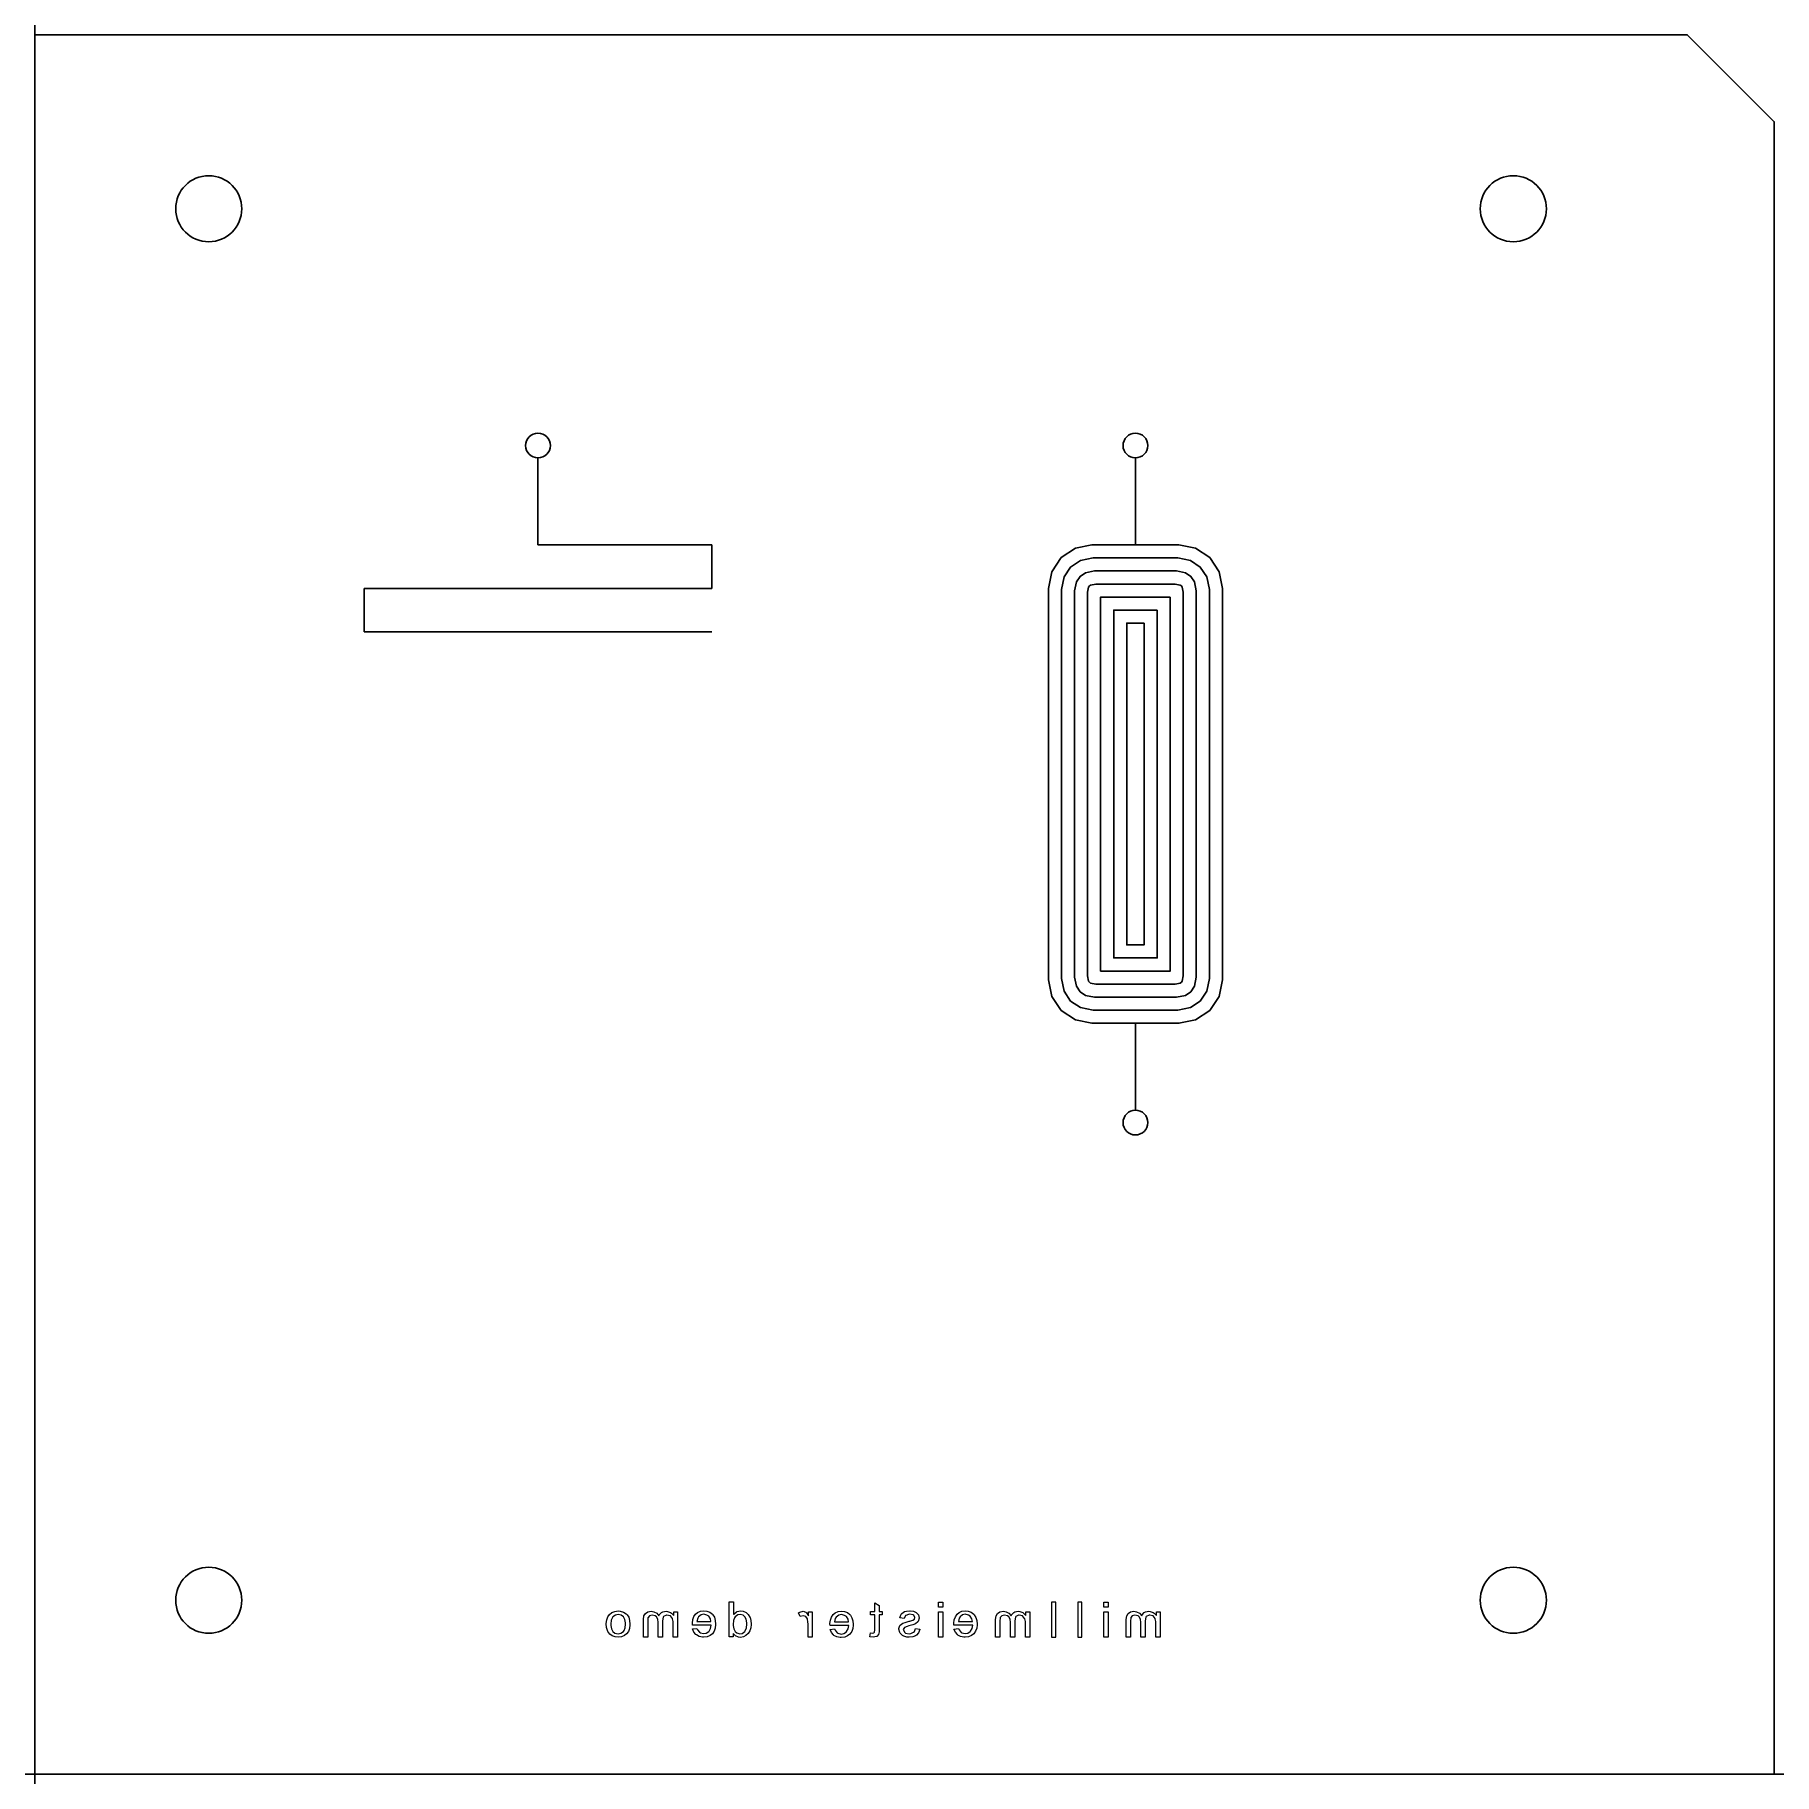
# Model space of a CAD drawing. Header units: millimetres. Extents: x 0 to 40, y 0 to 40.
import ezdxf

# ---------------------------------------------------------------- set-up
doc = ezdxf.new("R2010")
doc.units = ezdxf.units.MM
for name, color, linetype in [('Dice 0.51mm EM Z Thru', 1, 'Continuous'), ('SideB 0.2mm EM Z 0.2mm', 4, 'Continuous'), ('SideB 0.51mm EM Z 1.0mm', 5, 'Continuous'), ('SideB 0.57mm Drill Z Thru', 6, 'Continuous'), ('SideB 1.52mm Drill Z Thru', 6, 'Continuous'), ('xline', 3, 'Continuous')]:
    doc.layers.add(name, color=color, linetype=linetype)

msp = doc.modelspace()

# ---------------------------------------------------------------- linework, layer by layer
at = {"layer": 'Dice 0.51mm EM Z Thru'}
msp.add_lwpolyline([(0, 0), (0, 40), (38, 40), (40, 38), (40, 0)], close=True, dxfattribs=at)
at = {"layer": 'SideB 0.2mm EM Z 0.2mm'}
for p, q in [((11.571, 30.27), (11.571, 28.27)), ((25.311, 30.27), (25.311, 28.27)), ((11.571, 28.27), (15.571, 28.27)), ((15.571, 28.27), (15.571, 27.27)), ((15.571, 27.27), (7.571, 27.27)), ((7.571, 27.27), (7.571, 26.27)), ((7.571, 26.27), (15.571, 26.27)), ((25.311, 15.27), (25.311, 17.27))]:
    msp.add_line(p, q, dxfattribs=at)
at = {"layer": 'SideB 0.2mm EM Z 0.2mm', "lineweight": 0}
for points in [[(13.219, 3.676), (13.268, 3.716), (13.336, 3.745), (13.415, 3.755), (13.462, 3.752), (13.535, 3.73), (13.596, 3.689), (13.62, 3.666), (13.657, 3.609), (13.678, 3.536), (13.686, 3.451), (13.686, 3.433), (13.675, 3.351), (13.65, 3.281), (13.61, 3.227), (13.561, 3.186), (13.494, 3.158), (13.415, 3.148), (13.346, 3.156), (13.275, 3.184), (13.222, 3.222), (13.176, 3.285), (13.168, 3.304), (13.15, 3.374), (13.143, 3.459), (13.143, 3.469), (13.153, 3.551), (13.178, 3.62)], [(13.415, 3.229), (13.476, 3.24), (13.536, 3.285), (13.55, 3.301), (13.576, 3.367), (13.586, 3.451), (13.584, 3.482), (13.569, 3.561), (13.536, 3.619), (13.487, 3.656), (13.415, 3.673), (13.354, 3.661), (13.293, 3.619), (13.282, 3.604), (13.254, 3.54), (13.244, 3.454), (13.245, 3.421), (13.26, 3.342), (13.293, 3.285), (13.342, 3.247)], [(15.227, 3.353), (15.242, 3.318), (15.288, 3.263), (15.305, 3.251), (15.38, 3.233), (15.439, 3.243), (15.5, 3.284), (15.505, 3.289), (15.54, 3.35), (15.555, 3.43), (15.124, 3.43), (15.122, 3.457), (15.122, 3.471), (15.132, 3.554), (15.157, 3.623), (15.196, 3.68), (15.242, 3.718), (15.308, 3.748), (15.385, 3.759), (15.454, 3.751), (15.523, 3.725), (15.581, 3.679), (15.591, 3.667), (15.627, 3.608), (15.648, 3.536), (15.657, 3.45), (15.657, 3.439), (15.647, 3.356), (15.622, 3.287), (15.581, 3.231), (15.528, 3.189), (15.461, 3.162), (15.38, 3.152), (15.354, 3.154), (15.278, 3.169), (15.214, 3.202), (15.204, 3.212), (15.157, 3.267), (15.125, 3.34)], [(15.385, 3.679), (15.323, 3.666), (15.263, 3.621), (15.245, 3.591), (15.226, 3.511), (15.55, 3.511), (15.536, 3.572), (15.499, 3.633), (15.458, 3.661)], [(16.063, 3.235), (16.063, 3.161), (15.971, 3.161), (15.971, 3.962), (16.07, 3.962), (16.07, 3.674), (16.077, 3.684), (16.136, 3.731), (16.154, 3.74), (16.23, 3.754), (16.289, 3.746), (16.358, 3.716), (16.406, 3.675), (16.445, 3.608), (16.448, 3.601), (16.468, 3.531), (16.475, 3.45), (16.475, 3.442), (16.465, 3.363), (16.442, 3.294), (16.407, 3.236), (16.351, 3.187), (16.3, 3.161), (16.225, 3.147), (16.18, 3.152), (16.114, 3.18)], [(16.216, 3.228), (16.266, 3.238), (16.327, 3.284), (16.338, 3.3), (16.364, 3.365), (16.373, 3.45), (16.373, 3.481), (16.359, 3.562), (16.33, 3.619), (16.29, 3.654), (16.22, 3.672), (16.167, 3.662), (16.108, 3.616), (16.093, 3.596), (16.07, 3.531), (16.062, 3.442), (16.062, 3.42), (16.075, 3.34), (16.106, 3.282), (16.146, 3.248)], [(17.671, 3.644), (17.601, 3.623), (17.566, 3.713), (17.596, 3.73), (17.666, 3.746), (17.729, 3.726), (17.745, 3.713), (17.793, 3.644), (17.793, 3.733), (17.88, 3.733), (17.88, 3.152), (17.783, 3.152), (17.783, 3.457), (17.78, 3.496), (17.767, 3.57), (17.729, 3.624)], [(18.391, 3.344), (18.406, 3.309), (18.452, 3.254), (18.469, 3.242), (18.544, 3.224), (18.604, 3.234), (18.664, 3.275), (18.669, 3.28), (18.704, 3.341), (18.719, 3.421), (18.288, 3.421), (18.286, 3.448), (18.286, 3.462), (18.296, 3.545), (18.321, 3.614), (18.36, 3.671), (18.406, 3.709), (18.472, 3.739), (18.549, 3.75), (18.618, 3.742), (18.687, 3.716), (18.745, 3.67), (18.755, 3.658), (18.791, 3.599), (18.812, 3.527), (18.821, 3.441), (18.821, 3.429), (18.811, 3.347), (18.786, 3.278), (18.745, 3.222), (18.692, 3.179), (18.625, 3.153), (18.544, 3.143), (18.518, 3.145), (18.442, 3.16), (18.378, 3.193), (18.368, 3.203), (18.321, 3.258), (18.289, 3.331)], [(18.549, 3.67), (18.487, 3.656), (18.428, 3.612), (18.409, 3.582), (18.39, 3.502), (18.714, 3.502), (18.701, 3.563), (18.663, 3.624), (18.622, 3.652)], [(19.262, 3.243), (19.297, 3.251), (19.313, 3.269), (19.318, 3.323), (19.318, 3.662), (19.219, 3.662), (19.219, 3.74), (19.318, 3.74), (19.318, 3.942), (19.417, 3.883), (19.417, 3.74), (19.487, 3.74), (19.487, 3.662), (19.417, 3.662), (19.417, 3.328), (19.415, 3.276), (19.404, 3.213), (19.362, 3.169), (19.356, 3.166), (19.28, 3.152), (19.206, 3.161), (19.219, 3.248)], [(20.782, 3.953), (20.88, 3.953), (20.88, 3.84), (20.782, 3.84)], [(20.782, 3.733), (20.88, 3.733), (20.88, 3.152), (20.782, 3.152)], [(21.24, 3.352), (21.255, 3.318), (21.301, 3.262), (21.318, 3.25), (21.393, 3.232), (21.453, 3.242), (21.513, 3.283), (21.518, 3.288), (21.553, 3.349), (21.568, 3.429), (21.137, 3.429), (21.135, 3.456), (21.135, 3.471), (21.145, 3.553), (21.17, 3.622), (21.209, 3.679), (21.255, 3.717), (21.321, 3.747), (21.398, 3.758), (21.467, 3.75), (21.536, 3.724), (21.594, 3.678), (21.604, 3.666), (21.64, 3.607), (21.661, 3.535), (21.67, 3.449), (21.67, 3.438), (21.66, 3.355), (21.635, 3.286), (21.594, 3.23), (21.541, 3.188), (21.474, 3.161), (21.393, 3.152), (21.367, 3.153), (21.291, 3.168), (21.227, 3.201), (21.217, 3.211), (21.17, 3.267), (21.138, 3.339)], [(21.398, 3.678), (21.336, 3.665), (21.277, 3.62), (21.259, 3.591), (21.239, 3.51), (21.563, 3.51), (21.55, 3.571), (21.512, 3.632), (21.471, 3.66)], [(24.582, 3.953), (24.68, 3.953), (24.68, 3.84), (24.582, 3.84)], [(24.582, 3.733), (24.68, 3.733), (24.68, 3.152), (24.582, 3.152)]]:
    msp.add_lwpolyline(points, close=True, dxfattribs=at)
for points in [[(14.009, 3.641), (14.042, 3.698), (14.096, 3.733), (14.175, 3.746), (14.237, 3.736), (14.302, 3.702), (14.354, 3.644), (14.362, 3.662), (14.412, 3.718), (14.44, 3.733), (14.517, 3.746), (14.55, 3.743), (14.621, 3.72), (14.64, 3.707), (14.693, 3.651), (14.693, 3.733), (14.78, 3.733), (14.78, 3.152), (14.683, 3.152), (14.683, 3.453), (14.68, 3.508), (14.667, 3.575), (14.663, 3.582), (14.616, 3.639), (14.612, 3.641), (14.538, 3.661), (14.524, 3.659), (14.461, 3.628), (14.45, 3.61), (14.436, 3.529), (14.436, 3.152), (14.338, 3.152), (14.338, 3.49), (14.33, 3.562), (14.298, 3.619), (14.27, 3.642), (14.196, 3.661), (14.137, 3.644), (14.103, 3.603), (14.101, 3.598), (14.094, 3.517), (14.094, 3.152), (13.996, 3.152), (13.996, 3.559), (14.009, 3.641)], [(19.927, 3.684), (19.937, 3.697), (20.003, 3.738), (20.044, 3.749), (20.123, 3.758), (20.131, 3.758), (20.207, 3.746), (20.271, 3.716), (20.319, 3.662), (20.337, 3.59), (20.337, 3.585), (20.314, 3.513), (20.31, 3.506), (20.251, 3.457), (20.25, 3.457), (20.192, 3.435), (20.102, 3.411), (20.064, 3.399), (20.001, 3.376), (19.973, 3.325), (20.005, 3.259), (20.026, 3.246), (20.105, 3.231), (20.144, 3.235), (20.21, 3.263), (20.227, 3.281), (20.256, 3.353), (20.353, 3.337), (20.35, 3.327), (20.324, 3.253), (20.278, 3.198), (20.256, 3.185), (20.19, 3.159), (20.105, 3.151), (20.056, 3.154), (19.983, 3.175), (19.954, 3.19), (19.899, 3.243), (19.889, 3.261), (19.871, 3.335), (19.873, 3.348), (19.894, 3.419), (19.899, 3.424), (19.96, 3.47), (20.016, 3.49), (20.105, 3.516), (20.125, 3.521), (20.192, 3.541), (20.23, 3.567), (20.241, 3.601), (20.212, 3.654), (20.197, 3.664), (20.116, 3.677)], [(20.116, 3.677), (20.095, 3.675), (20.028, 3.651), (20.023, 3.647), (19.99, 3.582), (19.894, 3.595), (19.898, 3.616), (19.927, 3.684)], [(22.109, 3.641), (22.142, 3.698), (22.196, 3.733), (22.275, 3.746), (22.337, 3.736), (22.402, 3.702), (22.454, 3.644), (22.462, 3.662), (22.512, 3.718), (22.54, 3.733), (22.617, 3.746), (22.65, 3.743), (22.721, 3.72), (22.74, 3.707), (22.793, 3.651), (22.793, 3.733), (22.88, 3.733), (22.88, 3.152), (22.783, 3.152), (22.783, 3.453), (22.78, 3.508), (22.767, 3.575), (22.763, 3.582), (22.716, 3.639), (22.712, 3.641), (22.638, 3.661), (22.624, 3.659), (22.561, 3.628), (22.55, 3.61), (22.536, 3.529), (22.536, 3.152), (22.438, 3.152), (22.438, 3.49), (22.43, 3.562), (22.398, 3.619), (22.37, 3.642), (22.296, 3.661), (22.237, 3.644), (22.203, 3.603), (22.201, 3.598), (22.194, 3.517), (22.194, 3.152), (22.096, 3.152), (22.096, 3.559), (22.109, 3.641)], [(23.48, 3.152), (23.48, 3.953), (23.383, 3.953), (23.383, 3.152), (23.48, 3.152)], [(24.08, 3.152), (24.08, 3.953), (23.983, 3.953), (23.983, 3.152), (24.08, 3.152)], [(25.109, 3.641), (25.142, 3.698), (25.196, 3.733), (25.275, 3.746), (25.337, 3.736), (25.402, 3.702), (25.454, 3.644), (25.462, 3.662), (25.512, 3.718), (25.54, 3.733), (25.617, 3.746), (25.65, 3.743), (25.721, 3.72), (25.74, 3.707), (25.793, 3.651), (25.793, 3.733), (25.88, 3.733), (25.88, 3.152), (25.783, 3.152), (25.783, 3.453), (25.78, 3.508), (25.767, 3.575), (25.763, 3.582), (25.716, 3.639), (25.712, 3.641), (25.638, 3.661), (25.624, 3.659), (25.561, 3.628), (25.55, 3.61), (25.536, 3.529), (25.536, 3.152), (25.438, 3.152), (25.438, 3.49), (25.43, 3.562), (25.398, 3.619), (25.37, 3.642), (25.296, 3.661), (25.237, 3.644), (25.203, 3.603), (25.201, 3.598), (25.194, 3.517), (25.194, 3.152), (25.096, 3.152), (25.096, 3.559), (25.109, 3.641)]]:
    msp.add_lwpolyline(points, dxfattribs=at)
at = {"layer": 'SideB 0.51mm EM Z 1.0mm'}
for points in [[(26.311, 28.27), (24.311, 28.27), (24.311, 28.27), (23.929, 28.194), (23.604, 27.977), (23.387, 27.652), (23.311, 27.27), (23.311, 18.27), (23.387, 17.887), (23.604, 17.563), (23.929, 17.346), (24.311, 17.27), (24.311, 17.27), (26.311, 17.27), (26.311, 17.27), (26.694, 17.346), (27.018, 17.563), (27.235, 17.887), (27.311, 18.27), (27.311, 27.27), (27.235, 27.652), (27.018, 27.977), (26.694, 28.194)], [(26.311, 28.27), (26.311, 28.27)], [(26.282, 27.97), (24.341, 27.97), (24.046, 27.911), (23.82, 27.761), (23.67, 27.535), (23.611, 27.24), (23.611, 18.299), (23.67, 18.004), (23.82, 17.779), (24.046, 17.628), (24.341, 17.57), (26.282, 17.57), (26.577, 17.628), (26.802, 17.779), (26.952, 18.004), (27.011, 18.299), (27.011, 27.24), (26.952, 27.535), (26.802, 27.761), (26.577, 27.911)], [(26.252, 27.67), (24.37, 27.67), (24.163, 27.628), (24.037, 27.544), (23.953, 27.418), (23.911, 27.211), (23.911, 18.329), (23.953, 18.121), (24.037, 17.995), (24.163, 17.911), (24.37, 17.87), (26.252, 17.87), (26.46, 17.911), (26.586, 17.995), (26.67, 18.121), (26.711, 18.329), (26.711, 27.211), (26.67, 27.418), (26.586, 27.544), (26.46, 27.628)], [(26.223, 27.37), (24.4, 27.37), (24.28, 27.346), (24.253, 27.328), (24.235, 27.301), (24.211, 27.181), (24.211, 18.358), (24.235, 18.238), (24.253, 18.211), (24.28, 18.194), (24.4, 18.17), (26.223, 18.17), (26.343, 18.194), (26.369, 18.211), (26.387, 18.238), (26.411, 18.358), (26.411, 27.181), (26.387, 27.301), (26.369, 27.328), (26.343, 27.346)], [(26.111, 27.07), (24.511, 27.07), (24.511, 18.47), (26.111, 18.47)], [(25.811, 26.77), (24.811, 26.77), (24.811, 18.77), (25.811, 18.77)], [(25.511, 26.47), (25.111, 26.47), (25.111, 19.07), (25.511, 19.07)]]:
    msp.add_lwpolyline(points, close=True, dxfattribs=at)
at = {"layer": 'SideB 0.57mm Drill Z Thru'}
for centre in [(11.571, 30.555), (25.311, 30.555), (25.311, 14.985)]:
    msp.add_circle(centre, 0.285, dxfattribs=at)
at = {"layer": 'SideB 1.52mm Drill Z Thru'}
for centre in [(4, 36), (34, 36), (4, 4), (34, 4)]:
    msp.add_circle(centre, 0.76, dxfattribs=at)
at = {"layer": 'xline'}
for direction in [(0, 1), (1, 0)]:
    msp.add_xline((0, 0), direction, dxfattribs=at)

doc.saveas('drawing.dxf')
